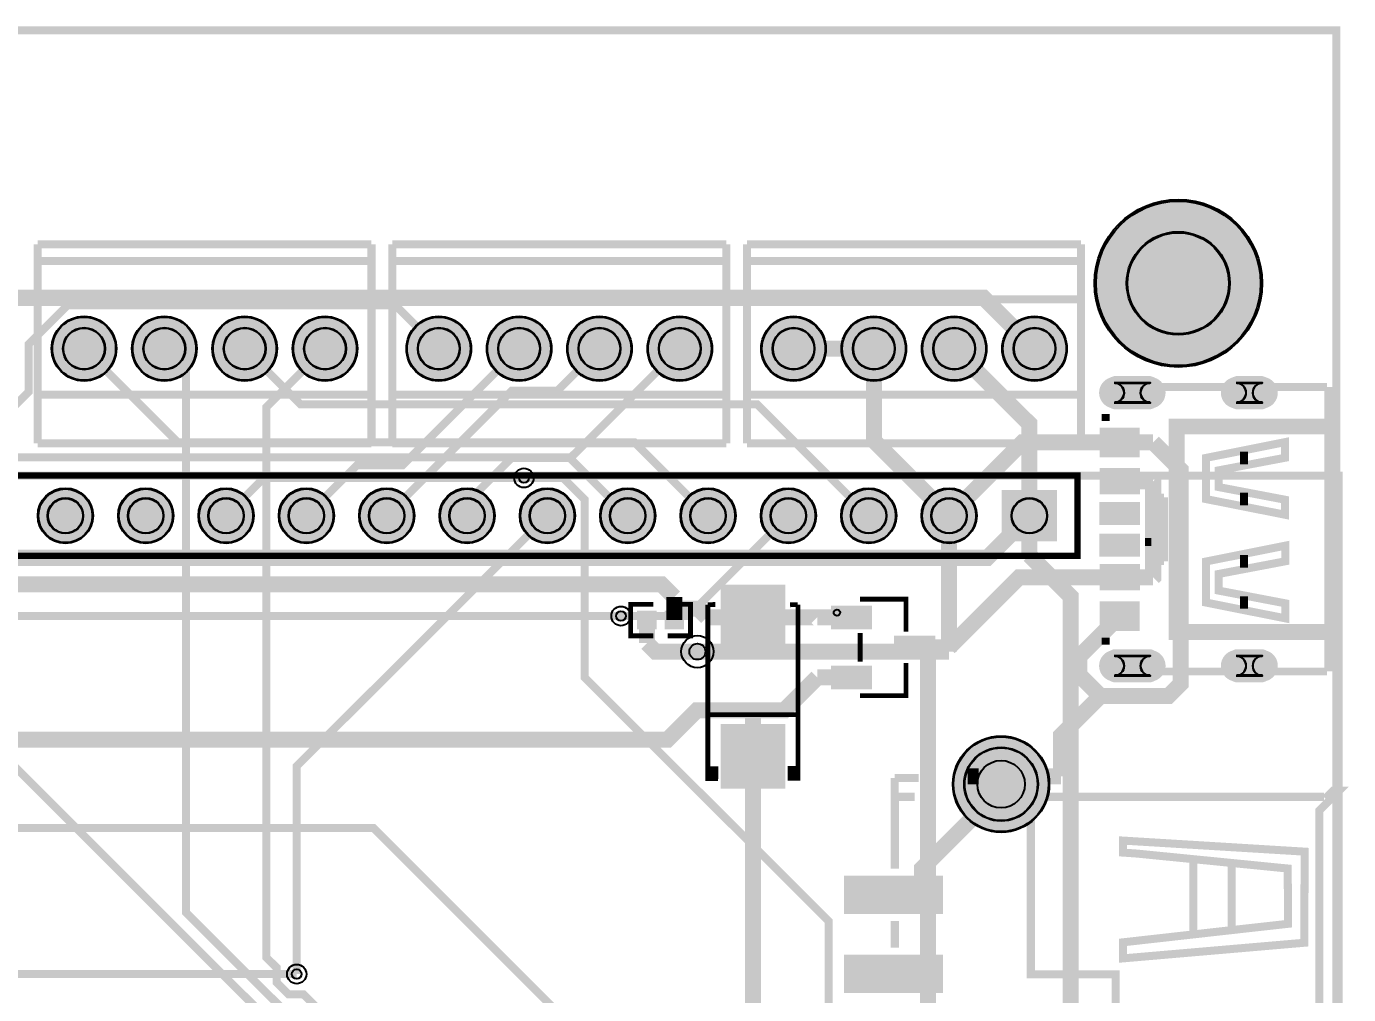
# Model space of a CAD drawing. Header units: millimetres. Extents: x -2.5 to 65.8, y -44.1 to 12.2.
# Drawn here: x 24.04 to 65.85, y -18.48 to 12.16 of the extents above; entities that cross this region are included whole.
import ezdxf

# ---------------------------------------------------------------- set-up
doc = ezdxf.new("R2010")
doc.units = ezdxf.units.MM
for name, color, linetype, true_color in [('BoardOutLine', 7, 'Continuous', 0xff00ff), ('BottomLayer', 7, 'Continuous', 0x0000ff), ('BottomSolderMaskLayer', 7, 'Continuous', 0xaa00ff), ('Document', 7, 'Continuous', 0xffffff), ('Hole', 7, 'Continuous', 0x222222), ('Multi-Layer', 7, 'Continuous', 0xc0c0c0), ('TopLayer', 7, 'Continuous', 0xff0000), ('TopPasteMaskLayer', 7, 'Continuous', 0x808080), ('TopSilkLayer', 7, 'Continuous', 0xffcc00), ('TopSolderMaskLayer', 7, 'Continuous', 0x800080)]:
    doc.layers.add(name, color=color, linetype=linetype, true_color=true_color)

msp = doc.modelspace()

# ---------------------------------------------------------------- hatches: boundary and pattern name
at = {"layer": 'BottomSolderMaskLayer'}
for points in [[(57.813, 4.029, 1), (63.114, 4.029, 1)], [(24.838, 1.96, 1), (26.889, 1.96, 1)], [(27.378, 1.96, 1), (29.429, 1.96, 1)], [(29.918, 1.96, 1), (31.969, 1.96, 1)], [(32.458, 1.96, 1), (34.509, 1.96, 1)], [(36.057, 1.96, 1), (38.108, 1.96, 1)], [(38.597, 1.96, 1), (40.648, 1.96, 1)], [(41.137, 1.96, 1), (43.188, 1.96, 1)], [(43.677, 1.96, 1), (45.728, 1.96, 1)], [(47.275, 1.96, 1), (49.326, 1.96, 1)], [(49.815, 1.96, 1), (51.866, 1.96, 1)], [(52.355, 1.96, 1), (54.406, 1.96, 1)], [(54.895, 1.96, 1), (56.946, 1.96, 1)], [(58.434, 0.04, -0.785398), (58.434, 1.091), (59.59, 1.091, -0.785398), (59.59, 0.04)], [(62.292, 0.04, -0.785398), (62.292, 1.091), (63.132, 1.091, -0.785398), (63.132, 0.04)], [(24.4, -3.327, 1), (26.151, -3.327, 1)], [(26.94, -3.327, 1), (28.691, -3.327, 1)], [(29.48, -3.327, 1), (31.231, -3.327, 1)], [(32.02, -3.327, 1), (33.771, -3.327, 1)], [(34.56, -3.327, 1), (36.311, -3.327, 1)], [(37.1, -3.327, 1), (38.851, -3.327, 1)], [(39.64, -3.327, 1), (41.391, -3.327, 1)], [(42.18, -3.327, 1), (43.931, -3.327, 1)], [(44.72, -3.327, 1), (46.471, -3.327, 1)], [(47.26, -3.327, 1), (49.011, -3.327, 1)], [(49.8, -3.327, 1), (51.551, -3.327, 1)], [(52.34, -3.327, 1), (54.091, -3.327, 1)], [(56.631, -4.139), (54.88, -4.139), (54.88, -2.514), (56.631, -2.514)], [(58.434, -8.6, -0.785398), (58.434, -7.549), (59.59, -7.549, -0.785398), (59.59, -8.6)], [(62.292, -8.6, -0.785398), (62.292, -7.549), (63.132, -7.549, -0.785398), (63.132, -8.6)], [(53.337, -11.821, 1), (56.388, -11.821, 1)]]:
    msp.add_hatch(color=256, dxfattribs=at).paths.add_polyline_path(points)
at = {"layer": 'Document'}
for points in [[(65.162, -7.255), (60.162, -7.255), (60.162, -0.255), (65.162, -0.255), (65.162, -0.755), (60.662, -0.755), (60.662, -6.755), (65.162, -6.755)], [(47.105, -6.448), (46.903, -6.448), (46.903, -7.258), (47.105, -7.258)], [(47.691, -6.724), (46.34, -6.724), (46.34, -6.926), (47.691, -6.926)], [(47.117, -11.055), (46.914, -11.055), (46.914, -10.245), (47.117, -10.245)]]:
    msp.add_hatch(color=256, dxfattribs=at).paths.add_polyline_path(points)
at = {"layer": 'Multi-Layer'}
for points in [[(24.864, 1.96, 1), (26.864, 1.96, 1)], [(27.404, 1.96, 1), (29.404, 1.96, 1)], [(29.944, 1.96, 1), (31.944, 1.96, 1)], [(32.484, 1.96, 1), (34.484, 1.96, 1)], [(36.082, 1.96, 1), (38.082, 1.96, 1)], [(38.622, 1.96, 1), (40.622, 1.96, 1)], [(41.162, 1.96, 1), (43.162, 1.96, 1)], [(43.702, 1.96, 1), (45.702, 1.96, 1)], [(47.3, 1.96, 1), (49.3, 1.96, 1)], [(49.84, 1.96, 1), (51.84, 1.96, 1)], [(52.38, 1.96, 1), (54.38, 1.96, 1)], [(54.92, 1.96, 1), (56.92, 1.96, 1)], [(58.462, 0.065, -0.785398), (58.462, 1.065), (59.562, 1.065, -0.785398), (59.562, 0.065)], [(62.312, 0.065, -0.785398), (62.312, 1.065), (63.112, 1.065, -0.785398), (63.112, 0.065)], [(24.426, -3.327, 1), (26.126, -3.327, 1)], [(26.966, -3.327, 1), (28.666, -3.327, 1)], [(29.506, -3.327, 1), (31.206, -3.327, 1)], [(32.046, -3.327, 1), (33.746, -3.327, 1)], [(34.586, -3.327, 1), (36.286, -3.327, 1)], [(37.126, -3.327, 1), (38.826, -3.327, 1)], [(39.666, -3.327, 1), (41.366, -3.327, 1)], [(42.206, -3.327, 1), (43.906, -3.327, 1)], [(44.746, -3.327, 1), (46.446, -3.327, 1)], [(47.286, -3.327, 1), (48.986, -3.327, 1)], [(49.826, -3.327, 1), (51.526, -3.327, 1)], [(52.366, -3.327, 1), (54.066, -3.327, 1)], [(56.606, -4.114), (54.906, -4.114), (54.906, -2.539), (56.606, -2.539)], [(58.462, -8.575, -0.785398), (58.462, -7.575), (59.562, -7.575, -0.785398), (59.562, -8.575)], [(62.312, -8.575, -0.785398), (62.312, -7.575), (63.112, -7.575, -0.785398), (63.112, -8.575)], [(53.362, -11.821, 1), (56.362, -11.821, 1)]]:
    msp.add_hatch(color=256, dxfattribs=at).paths.add_polyline_path(points)
at = {"layer": 'TopLayer'}
for points in [[(58.012, -1.455), (58.012, -0.555), (59.212, -0.555), (59.212, -1.455)], [(58.012, -2.635), (58.012, -1.835), (59.212, -1.835), (59.212, -2.635)], [(58.012, -3.605), (58.012, -2.905), (59.212, -2.905), (59.212, -3.605)], [(58.012, -4.605), (58.012, -3.905), (59.212, -3.905), (59.212, -4.605)], [(58.012, -5.675), (58.012, -4.875), (59.212, -4.875), (59.212, -5.675)], [(48.015, -5.538), (48.015, -7.538), (46.015, -7.538), (46.015, -5.538)], [(50.755, -6.893), (49.505, -6.893), (49.505, -6.193), (50.755, -6.193)], [(58.012, -6.955), (58.012, -6.055), (59.212, -6.055), (59.212, -6.955)], [(43.944, -6.359), (43.944, -6.899), (43.379, -6.899), (43.379, -6.359)], [(44.245, -6.359), (44.245, -6.899), (44.81, -6.899), (44.81, -6.359)], [(52.755, -7.843), (51.505, -7.843), (51.505, -7.143), (52.755, -7.143)], [(50.755, -8.793), (49.505, -8.793), (49.505, -8.093), (50.755, -8.093)], [(48.015, -9.938), (48.015, -11.938), (46.015, -11.938), (46.015, -9.938)], [(52.962, -15.921), (52.962, -14.721), (49.962, -14.721), (49.962, -15.921)], [(52.962, -18.421), (52.962, -17.221), (49.962, -17.221), (49.962, -18.421)]]:
    msp.add_hatch(color=256, dxfattribs=at).paths.add_polyline_path(points)
at = {"layer": 'TopPasteMaskLayer'}
for points in [[(60.062, 0.553), (60.06, 0.528), (60.058, 0.503), (60.054, 0.479), (60.049, 0.454), (60.043, 0.43), (60.036, 0.406), (60.027, 0.383), (60.018, 0.36), (60.007, 0.337), (59.995, 0.315), (59.982, 0.294), (59.968, 0.274), (59.953, 0.254), (59.937, 0.235), (59.92, 0.216), (59.902, 0.199), (59.883, 0.182), (59.864, 0.167), (59.843, 0.152), (59.823, 0.139), (59.801, 0.126), (59.779, 0.115), (59.756, 0.105), (59.733, 0.096), (59.709, 0.088), (59.685, 0.081), (59.661, 0.075), (59.636, 0.071), (59.612, 0.068), (59.587, 0.066), (59.562, 0.065), (58.462, 0.065), (58.437, 0.066), (58.412, 0.068), (58.387, 0.071), (58.363, 0.075), (58.338, 0.081), (58.314, 0.088), (58.291, 0.096), (58.268, 0.105), (58.245, 0.115), (58.223, 0.126), (58.201, 0.139), (58.18, 0.152), (58.16, 0.167), (58.14, 0.182), (58.122, 0.199), (58.104, 0.216), (58.087, 0.235), (58.071, 0.254), (58.056, 0.274), (58.042, 0.294), (58.029, 0.315), (58.017, 0.337), (58.006, 0.36), (57.996, 0.383), (57.988, 0.406), (57.98, 0.43), (57.974, 0.454), (57.969, 0.479), (57.966, 0.503), (57.963, 0.528), (57.962, 0.553), (57.962, 0.578), (57.963, 0.603), (57.966, 0.628), (57.969, 0.652), (57.974, 0.677), (57.98, 0.701), (57.988, 0.725), (57.996, 0.748), (58.006, 0.771), (58.017, 0.793), (58.029, 0.815), (58.042, 0.837), (58.056, 0.857), (58.071, 0.877), (58.087, 0.896), (58.104, 0.915), (58.122, 0.932), (58.14, 0.948), (58.16, 0.964), (58.18, 0.979), (58.201, 0.992), (58.223, 1.004), (58.245, 1.016), (58.268, 1.026), (58.291, 1.035), (58.314, 1.043), (58.338, 1.05), (58.363, 1.055), (58.387, 1.06), (58.412, 1.063), (58.437, 1.065), (58.462, 1.065), (59.562, 1.065), (59.587, 1.065), (59.612, 1.063), (59.636, 1.06), (59.661, 1.055), (59.685, 1.05), (59.709, 1.043), (59.733, 1.035), (59.756, 1.026), (59.779, 1.016), (59.801, 1.004), (59.823, 0.992), (59.843, 0.979), (59.864, 0.964), (59.883, 0.948), (59.902, 0.932), (59.92, 0.915), (59.937, 0.896), (59.953, 0.877), (59.968, 0.857), (59.982, 0.837), (59.995, 0.815), (60.007, 0.793), (60.018, 0.771), (60.027, 0.748), (60.036, 0.725), (60.043, 0.701), (60.049, 0.677), (60.054, 0.652), (60.058, 0.628), (60.06, 0.603), (60.062, 0.578)], [(63.612, 0.553), (63.61, 0.528), (63.608, 0.503), (63.604, 0.479), (63.599, 0.454), (63.593, 0.43), (63.586, 0.406), (63.577, 0.383), (63.568, 0.36), (63.557, 0.337), (63.545, 0.315), (63.532, 0.294), (63.518, 0.274), (63.503, 0.254), (63.487, 0.235), (63.47, 0.216), (63.452, 0.199), (63.433, 0.182), (63.414, 0.167), (63.393, 0.152), (63.373, 0.139), (63.351, 0.126), (63.329, 0.115), (63.306, 0.105), (63.283, 0.096), (63.259, 0.088), (63.235, 0.081), (63.211, 0.075), (63.186, 0.071), (63.162, 0.068), (63.137, 0.066), (63.112, 0.065), (62.312, 0.065), (62.287, 0.066), (62.262, 0.068), (62.237, 0.071), (62.213, 0.075), (62.188, 0.081), (62.164, 0.088), (62.141, 0.096), (62.118, 0.105), (62.095, 0.115), (62.073, 0.126), (62.051, 0.139), (62.03, 0.152), (62.01, 0.167), (61.99, 0.182), (61.972, 0.199), (61.954, 0.216), (61.937, 0.235), (61.921, 0.254), (61.906, 0.274), (61.892, 0.294), (61.879, 0.315), (61.867, 0.337), (61.856, 0.36), (61.846, 0.383), (61.838, 0.406), (61.831, 0.43), (61.824, 0.454), (61.819, 0.479), (61.816, 0.503), (61.813, 0.528), (61.812, 0.553), (61.812, 0.578), (61.813, 0.603), (61.816, 0.628), (61.819, 0.652), (61.824, 0.677), (61.831, 0.701), (61.838, 0.725), (61.846, 0.748), (61.856, 0.771), (61.867, 0.794), (61.879, 0.815), (61.892, 0.837), (61.906, 0.857), (61.921, 0.877), (61.937, 0.896), (61.954, 0.915), (61.972, 0.932), (61.99, 0.948), (62.01, 0.964), (62.03, 0.979), (62.051, 0.992), (62.073, 1.005), (62.095, 1.016), (62.118, 1.026), (62.141, 1.035), (62.164, 1.043), (62.188, 1.05), (62.213, 1.055), (62.237, 1.06), (62.262, 1.063), (62.287, 1.065), (62.312, 1.065), (63.112, 1.065), (63.137, 1.065), (63.162, 1.063), (63.186, 1.06), (63.211, 1.055), (63.235, 1.05), (63.259, 1.043), (63.283, 1.035), (63.306, 1.026), (63.329, 1.016), (63.351, 1.005), (63.373, 0.992), (63.393, 0.979), (63.414, 0.964), (63.433, 0.948), (63.452, 0.932), (63.47, 0.915), (63.487, 0.896), (63.503, 0.877), (63.518, 0.857), (63.532, 0.837), (63.545, 0.815), (63.557, 0.794), (63.568, 0.771), (63.577, 0.748), (63.586, 0.725), (63.593, 0.701), (63.599, 0.677), (63.604, 0.652), (63.608, 0.628), (63.61, 0.603), (63.612, 0.578)], [(58.012, -1.455), (58.012, -0.554), (59.212, -0.554), (59.212, -1.455)], [(58.012, -2.635), (58.012, -1.835), (59.212, -1.835), (59.212, -2.635)], [(58.012, -3.605), (58.012, -2.904), (59.212, -2.904), (59.212, -3.605)], [(58.012, -4.604), (58.012, -3.905), (59.212, -3.905), (59.212, -4.604)], [(58.012, -5.675), (58.012, -4.875), (59.212, -4.875), (59.212, -5.675)], [(48.015, -5.538), (48.015, -7.538), (46.015, -7.538), (46.015, -5.538)], [(50.755, -6.893), (49.505, -6.893), (49.505, -6.193), (50.755, -6.193)], [(58.012, -6.955), (58.012, -6.055), (59.212, -6.055), (59.212, -6.955)], [(43.959, -6.399), (43.959, -6.859), (43.919, -6.899), (43.419, -6.899), (43.379, -6.859), (43.379, -6.399), (43.419, -6.359), (43.919, -6.359)], [(44.229, -6.399), (44.229, -6.859), (44.269, -6.899), (44.77, -6.899), (44.81, -6.859), (44.81, -6.399), (44.77, -6.359), (44.269, -6.359)], [(52.755, -7.843), (51.505, -7.843), (51.505, -7.143), (52.755, -7.143)], [(60.062, -8.087), (60.06, -8.112), (60.058, -8.137), (60.054, -8.161), (60.049, -8.186), (60.043, -8.21), (60.036, -8.234), (60.027, -8.257), (60.018, -8.28), (60.007, -8.303), (59.995, -8.324), (59.982, -8.346), (59.968, -8.366), (59.953, -8.386), (59.937, -8.405), (59.92, -8.424), (59.902, -8.441), (59.883, -8.457), (59.864, -8.473), (59.843, -8.488), (59.823, -8.501), (59.801, -8.514), (59.779, -8.525), (59.756, -8.535), (59.733, -8.544), (59.709, -8.552), (59.685, -8.559), (59.661, -8.565), (59.636, -8.569), (59.612, -8.572), (59.587, -8.574), (59.562, -8.574), (58.462, -8.574), (58.437, -8.574), (58.412, -8.572), (58.387, -8.569), (58.363, -8.565), (58.338, -8.559), (58.314, -8.552), (58.291, -8.544), (58.268, -8.535), (58.245, -8.525), (58.223, -8.514), (58.201, -8.501), (58.18, -8.488), (58.16, -8.473), (58.14, -8.457), (58.122, -8.441), (58.104, -8.424), (58.087, -8.405), (58.071, -8.386), (58.056, -8.366), (58.042, -8.346), (58.029, -8.324), (58.017, -8.303), (58.006, -8.28), (57.996, -8.257), (57.988, -8.234), (57.98, -8.21), (57.974, -8.186), (57.969, -8.161), (57.966, -8.137), (57.963, -8.112), (57.962, -8.087), (57.962, -8.062), (57.963, -8.037), (57.966, -8.012), (57.969, -7.988), (57.974, -7.963), (57.98, -7.939), (57.988, -7.915), (57.996, -7.892), (58.006, -7.869), (58.017, -7.846), (58.029, -7.824), (58.042, -7.803), (58.056, -7.783), (58.071, -7.763), (58.087, -7.744), (58.104, -7.725), (58.122, -7.708), (58.14, -7.691), (58.16, -7.676), (58.18, -7.661), (58.201, -7.648), (58.223, -7.635), (58.245, -7.624), (58.268, -7.614), (58.291, -7.605), (58.314, -7.597), (58.338, -7.59), (58.363, -7.584), (58.387, -7.58), (58.412, -7.577), (58.437, -7.575), (58.462, -7.574), (59.562, -7.574), (59.587, -7.575), (59.612, -7.577), (59.636, -7.58), (59.661, -7.584), (59.685, -7.59), (59.709, -7.597), (59.733, -7.605), (59.756, -7.614), (59.779, -7.624), (59.801, -7.635), (59.823, -7.648), (59.843, -7.661), (59.864, -7.676), (59.883, -7.691), (59.902, -7.708), (59.92, -7.725), (59.937, -7.744), (59.953, -7.763), (59.968, -7.783), (59.982, -7.803), (59.995, -7.824), (60.007, -7.846), (60.018, -7.869), (60.027, -7.892), (60.036, -7.915), (60.043, -7.939), (60.049, -7.963), (60.054, -7.988), (60.058, -8.012), (60.06, -8.037), (60.062, -8.062)], [(63.612, -8.087), (63.61, -8.112), (63.608, -8.137), (63.604, -8.161), (63.599, -8.186), (63.593, -8.21), (63.586, -8.234), (63.577, -8.257), (63.568, -8.28), (63.557, -8.303), (63.545, -8.324), (63.532, -8.346), (63.518, -8.366), (63.503, -8.386), (63.487, -8.405), (63.47, -8.424), (63.452, -8.441), (63.433, -8.457), (63.414, -8.473), (63.393, -8.488), (63.373, -8.501), (63.351, -8.514), (63.329, -8.525), (63.306, -8.535), (63.283, -8.544), (63.259, -8.552), (63.235, -8.559), (63.211, -8.565), (63.186, -8.569), (63.162, -8.572), (63.137, -8.574), (63.112, -8.574), (62.312, -8.574), (62.287, -8.574), (62.262, -8.572), (62.237, -8.569), (62.213, -8.565), (62.188, -8.559), (62.164, -8.552), (62.141, -8.544), (62.118, -8.535), (62.095, -8.525), (62.073, -8.514), (62.051, -8.501), (62.03, -8.488), (62.01, -8.473), (61.99, -8.457), (61.972, -8.441), (61.954, -8.424), (61.937, -8.405), (61.921, -8.386), (61.906, -8.366), (61.892, -8.346), (61.879, -8.324), (61.867, -8.303), (61.856, -8.28), (61.846, -8.257), (61.838, -8.234), (61.831, -8.21), (61.824, -8.186), (61.819, -8.161), (61.816, -8.137), (61.813, -8.112), (61.812, -8.087), (61.812, -8.062), (61.813, -8.037), (61.816, -8.012), (61.819, -7.988), (61.824, -7.963), (61.831, -7.939), (61.838, -7.915), (61.846, -7.892), (61.856, -7.869), (61.867, -7.846), (61.879, -7.824), (61.892, -7.803), (61.906, -7.783), (61.921, -7.763), (61.937, -7.744), (61.954, -7.725), (61.972, -7.708), (61.99, -7.691), (62.01, -7.676), (62.03, -7.661), (62.051, -7.648), (62.073, -7.635), (62.095, -7.624), (62.118, -7.614), (62.141, -7.605), (62.164, -7.597), (62.188, -7.59), (62.213, -7.584), (62.237, -7.58), (62.262, -7.577), (62.287, -7.575), (62.312, -7.574), (63.112, -7.574), (63.137, -7.575), (63.162, -7.577), (63.186, -7.58), (63.211, -7.584), (63.235, -7.59), (63.259, -7.597), (63.283, -7.605), (63.306, -7.614), (63.329, -7.624), (63.351, -7.635), (63.373, -7.648), (63.393, -7.661), (63.414, -7.676), (63.433, -7.691), (63.452, -7.708), (63.47, -7.725), (63.487, -7.744), (63.503, -7.763), (63.518, -7.783), (63.532, -7.803), (63.545, -7.824), (63.557, -7.846), (63.568, -7.869), (63.577, -7.892), (63.586, -7.915), (63.593, -7.939), (63.599, -7.963), (63.604, -7.988), (63.608, -8.012), (63.61, -8.037), (63.612, -8.062)], [(50.755, -8.793), (49.505, -8.793), (49.505, -8.093), (50.755, -8.093)], [(48.015, -9.938), (48.015, -11.938), (46.015, -11.938), (46.015, -9.938)], [(52.962, -15.921), (52.962, -14.721), (49.962, -14.721), (49.962, -15.921)], [(52.962, -18.421), (52.962, -17.221), (49.962, -17.221), (49.962, -18.421)]]:
    msp.add_hatch(color=256, dxfattribs=at).paths.add_polyline_path(points)
at = {"layer": 'TopSilkLayer'}
for points in [[(45.513, -11.258), (45.92, -11.259), (45.915, -11.718), (45.513, -11.715)], [(48.111, -11.249), (48.518, -11.251), (48.514, -11.71), (48.111, -11.707)]]:
    msp.add_hatch(color=256, dxfattribs=at).paths.add_polyline_path(points)
at = {"layer": 'TopSolderMaskLayer'}
for points in [[(57.813, 4.029, 1), (63.114, 4.029, 1)], [(24.838, 1.96, 1), (26.889, 1.96, 1)], [(27.378, 1.96, 1), (29.429, 1.96, 1)], [(29.918, 1.96, 1), (31.969, 1.96, 1)], [(32.458, 1.96, 1), (34.509, 1.96, 1)], [(36.057, 1.96, 1), (38.108, 1.96, 1)], [(38.597, 1.96, 1), (40.648, 1.96, 1)], [(41.137, 1.96, 1), (43.188, 1.96, 1)], [(43.677, 1.96, 1), (45.728, 1.96, 1)], [(47.275, 1.96, 1), (49.326, 1.96, 1)], [(49.815, 1.96, 1), (51.866, 1.96, 1)], [(52.355, 1.96, 1), (54.406, 1.96, 1)], [(54.895, 1.96, 1), (56.946, 1.96, 1)], [(58.434, 0.04, -0.785398), (58.434, 1.091), (59.59, 1.091, -0.785398), (59.59, 0.04)], [(62.292, 0.04, -0.785398), (62.292, 1.091), (63.132, 1.091, -0.785398), (63.132, 0.04)], [(57.978, -1.474), (57.978, -0.535), (59.246, -0.535), (59.246, -1.474)], [(57.974, -2.652), (57.974, -1.818), (59.25, -1.818), (59.25, -2.652)], [(24.4, -3.327, 1), (26.151, -3.327, 1)], [(26.94, -3.327, 1), (28.691, -3.327, 1)], [(29.48, -3.327, 1), (31.231, -3.327, 1)], [(32.02, -3.327, 1), (33.771, -3.327, 1)], [(34.56, -3.327, 1), (36.311, -3.327, 1)], [(37.1, -3.327, 1), (38.851, -3.327, 1)], [(39.64, -3.327, 1), (41.391, -3.327, 1)], [(42.18, -3.327, 1), (43.931, -3.327, 1)], [(44.72, -3.327, 1), (46.471, -3.327, 1)], [(47.26, -3.327, 1), (49.011, -3.327, 1)], [(49.8, -3.327, 1), (51.551, -3.327, 1)], [(52.34, -3.327, 1), (54.091, -3.327, 1)], [(56.631, -4.139), (54.88, -4.139), (54.88, -2.514), (56.631, -2.514)], [(57.968, -3.619), (57.968, -2.89), (59.255, -2.89), (59.255, -3.619)], [(57.968, -4.619), (57.968, -3.89), (59.255, -3.89), (59.255, -4.619)], [(57.974, -5.691), (57.974, -4.858), (59.25, -4.858), (59.25, -5.691)], [(48.041, -5.512), (48.041, -7.563), (45.99, -7.563), (45.99, -5.512)], [(50.781, -6.918), (49.48, -6.918), (49.48, -6.168), (50.781, -6.168)], [(57.978, -6.974), (57.978, -6.036), (59.246, -6.036), (59.246, -6.974)], [(43.97, -6.334), (43.97, -6.925), (43.353, -6.925), (43.353, -6.334)], [(44.219, -6.334), (44.219, -6.925), (44.836, -6.925), (44.836, -6.334)], [(52.781, -7.868), (51.48, -7.868), (51.48, -7.118), (52.781, -7.118)], [(58.434, -8.6, -0.785398), (58.434, -7.549), (59.59, -7.549, -0.785398), (59.59, -8.6)], [(62.292, -8.6, -0.785398), (62.292, -7.549), (63.132, -7.549, -0.785398), (63.132, -8.6)], [(50.781, -8.818), (49.48, -8.818), (49.48, -8.068), (50.781, -8.068)], [(48.041, -9.912), (48.041, -11.963), (45.99, -11.963), (45.99, -9.912)], [(53.337, -11.821, 1), (56.388, -11.821, 1)], [(53.026, -15.931), (53.026, -14.711), (49.899, -14.711), (49.899, -15.931)], [(53.026, -18.431), (53.026, -17.21), (49.899, -17.21), (49.899, -18.431)]]:
    msp.add_hatch(color=256, dxfattribs=at).paths.add_polyline_path(points)

# ---------------------------------------------------------------- linework, layer by layer
at = {"layer": 'BoardOutLine', "const_width": 0.254}
msp.add_lwpolyline([(0.464, 12.029), (0.464, -43.971), (65.464, -43.971), (65.464, 12.029), (0.464, 12.029)], close=True, dxfattribs=at)
at = {"layer": 'BottomLayer'}
for points, const_width in [([(37.082, 1.961), (35.707, 3.335), (25.342, 3.335), (24.109, 2.102), (24.109, 0.587), (20.196, -3.327)], 0.254), ([(50.84, 1.961), (50.84, -0.951), (53.216, -3.327)], 0.508), ([(53.38, 1.961), (55.756, -0.415), (55.756, -3.327)], 0.508), ([(28.404, 1.961), (29.086, 1.279), (29.086, -15.875), (32.136, -18.925), (32.389, -18.925), (41.786, -28.322), (41.786, -29.17), (42.543, -29.927), (44.395, -29.927), (45.596, -28.727)], 0.254), ([(33.484, 1.961), (31.626, 0.102), (31.626, -17.297), (31.952, -17.623), (31.952, -18.094), (32.325, -18.467), (32.796, -18.467), (43.056, -28.727)], 0.254), ([(39.622, 1.961), (35.927, -1.734), (34.488, -1.734), (32.896, -3.327)], 0.254), ([(42.162, 1.961), (40.83, 0.629), (39.391, 0.629), (35.436, -3.327)], 0.254), ([(44.702, 1.961), (41.247, -1.494), (39.382, -1.494), (37.976, -2.901), (37.976, -3.327)], 0.254), ([(39.774, -2.131), (41.017, -2.131), (41.697, -2.811), (41.697, -8.445), (49.406, -16.154), (49.406, -29.967), (48.756, -30.617)], 0.254), ([(53.292, -37.012), (51.853, -38.451), (47.581, -38.451), (46.865, -37.735), (46.865, -34.262), (42.989, -30.386), (40.425, -30.386), (39.246, -29.206), (39.246, -26.836), (22.736, -10.326), (22.736, -3.327)], 0.254), ([(32.589, -17.83), (32.589, -11.253), (40.516, -3.327)], 0.254), ([(48.136, -3.327), (44.962, -6.5), (42.843, -6.5)], 0.254), ([(53.216, -3.327), (53.216, -7.626)], 0.508), ([(55.756, -3.327), (55.756, -4.571)], 0.508), ([(55.756, -4.571), (57.064, -5.88), (57.064, -29.42), (55.99, -30.494), (52.53, -30.494), (50.762, -32.262)], 0.508), ([(53.216, -7.626), (45.258, -7.626)], 0.508), ([(52.553, -7.747), (52.553, -28.848)], 0.508)]:
    msp.add_lwpolyline(points, dxfattribs=dict(at, const_width=const_width))
at = {"layer": 'BottomSolderMaskLayer'}
for points in [[(58.434, 0.881), (59.59, 0.881)], [(62.291, 0.881), (63.132, 0.881)], [(58.434, 0.25), (59.59, 0.25)], [(62.291, 0.25), (63.132, 0.25)], [(58.434, -7.759), (59.59, -7.759)], [(62.291, -7.759), (63.132, -7.759)], [(58.434, -8.39), (59.59, -8.39)], [(62.291, -8.39), (63.132, -8.39)]]:
    msp.add_lwpolyline(points, close=True, dxfattribs=at)
for centre, radius in [((60.464, 4.029), 2.651), ((60.463, 4.029), 1.631), ((25.864, 1.96), 1.025), ((28.404, 1.96), 1.025), ((30.944, 1.96), 1.025), ((33.484, 1.96), 1.025), ((37.082, 1.96), 1.025), ((39.622, 1.96), 1.025), ((42.162, 1.96), 1.025), ((44.702, 1.96), 1.025), ((48.3, 1.96), 1.025), ((50.84, 1.96), 1.025), ((53.38, 1.96), 1.025), ((55.92, 1.96), 1.025), ((25.864, 1.96), 0.667), ((28.404, 1.96), 0.667), ((30.944, 1.96), 0.667), ((33.484, 1.96), 0.667), ((37.082, 1.96), 0.667), ((39.622, 1.96), 0.667), ((42.162, 1.96), 0.667), ((44.702, 1.96), 0.667), ((48.3, 1.96), 0.667), ((50.84, 1.96), 0.667), ((53.38, 1.96), 0.667), ((55.92, 1.96), 0.667), ((25.276, -3.327), 0.875), ((27.816, -3.327), 0.875), ((30.356, -3.327), 0.875), ((32.896, -3.327), 0.875), ((35.436, -3.327), 0.875), ((37.976, -3.327), 0.875), ((40.516, -3.327), 0.875), ((43.056, -3.327), 0.875), ((45.596, -3.327), 0.875), ((48.136, -3.327), 0.875), ((50.676, -3.327), 0.875), ((53.216, -3.327), 0.875), ((25.276, -3.327), 0.566), ((27.816, -3.327), 0.566), ((30.356, -3.327), 0.566), ((32.896, -3.327), 0.566), ((35.436, -3.327), 0.566), ((37.976, -3.327), 0.566), ((40.516, -3.327), 0.566), ((43.056, -3.327), 0.566), ((45.596, -3.327), 0.566), ((48.136, -3.327), 0.566), ((50.676, -3.327), 0.566), ((53.216, -3.327), 0.566), ((55.756, -3.327), 0.566), ((54.862, -11.821), 1.525), ((54.862, -11.821), 1.169)]:
    msp.add_circle(centre, radius, dxfattribs=at)
for centre, start, end in [((58.434, 0.565), 270, 90), ((59.59, 0.565), 90, 270), ((62.291, 0.565), 270, 90), ((63.132, 0.565), 90, 270), ((58.434, -8.075), 270, 90), ((59.59, -8.075), 90, 270), ((62.291, -8.075), 270, 90), ((63.132, -8.075), 90, 270)]:
    msp.add_arc(centre, 0.315, start, end, dxfattribs=at)
at = {"layer": 'Document'}
msp.add_circle((49.67, -6.393), 0.1, dxfattribs=at)
at = {"layer": 'Hole'}
for centre, radius in [((39.774, -2.131), 0.153), ((42.843, -6.5), 0.153), ((45.258, -7.626), 0.254), ((32.589, -17.83), 0.153)]:
    msp.add_circle(centre, radius, dxfattribs=at)
at = {"layer": 'Multi-Layer'}
for points in [[(58.462, 0.865), (59.562, 0.865)], [(62.312, 0.865), (63.112, 0.865)], [(58.462, 0.265), (59.562, 0.265)], [(62.312, 0.265), (63.112, 0.265)], [(58.462, -7.775), (59.562, -7.775)], [(62.312, -7.775), (63.112, -7.775)], [(58.462, -8.375), (59.562, -8.375)], [(62.312, -8.375), (63.112, -8.375)]]:
    msp.add_lwpolyline(points, close=True, dxfattribs=at)
for centre, radius in [((60.464, 4.029), 2.6), ((60.463, 4.029), 1.6), ((25.864, 1.96), 1), ((28.404, 1.96), 1), ((30.944, 1.96), 1), ((33.484, 1.96), 1), ((37.082, 1.96), 1), ((39.622, 1.96), 1), ((42.162, 1.96), 1), ((44.702, 1.96), 1), ((48.3, 1.96), 1), ((50.84, 1.96), 1), ((53.38, 1.96), 1), ((55.92, 1.96), 1), ((25.864, 1.96), 0.65), ((28.404, 1.96), 0.65), ((30.944, 1.96), 0.65), ((33.484, 1.96), 0.65), ((37.082, 1.96), 0.65), ((39.622, 1.96), 0.65), ((42.162, 1.96), 0.65), ((44.702, 1.96), 0.65), ((48.3, 1.96), 0.65), ((50.84, 1.96), 0.65), ((53.38, 1.96), 0.65), ((55.92, 1.96), 0.65), ((39.774, -2.131), 0.305), ((25.276, -3.327), 0.85), ((27.816, -3.327), 0.85), ((30.356, -3.327), 0.85), ((32.896, -3.327), 0.85), ((35.436, -3.327), 0.85), ((37.976, -3.327), 0.85), ((40.516, -3.327), 0.85), ((43.056, -3.327), 0.85), ((45.596, -3.327), 0.85), ((48.136, -3.327), 0.85), ((50.676, -3.327), 0.85), ((53.216, -3.327), 0.85), ((25.276, -3.327), 0.55), ((27.816, -3.327), 0.55), ((30.356, -3.327), 0.55), ((32.896, -3.327), 0.55), ((35.436, -3.327), 0.55), ((37.976, -3.327), 0.55), ((40.516, -3.327), 0.55), ((43.056, -3.327), 0.55), ((45.596, -3.327), 0.55), ((48.136, -3.327), 0.55), ((50.676, -3.327), 0.55), ((53.216, -3.327), 0.55), ((55.756, -3.327), 0.55), ((42.843, -6.5), 0.305), ((45.258, -7.626), 0.508), ((54.862, -11.821), 1.5), ((54.862, -11.821), 1.15), ((32.589, -17.83), 0.305)]:
    msp.add_circle(centre, radius, dxfattribs=at)
for centre, start, end in [((58.462, 0.565), 270, 90), ((59.562, 0.565), 90, 270), ((62.312, 0.565), 270, 90), ((63.112, 0.565), 90, 270), ((58.462, -8.075), 270, 90), ((59.562, -8.075), 90, 270), ((62.312, -8.075), 270, 90), ((63.112, -8.075), 90, 270)]:
    msp.add_arc(centre, 0.3, start, end, dxfattribs=at)
at = {"layer": 'TopLayer'}
for points, const_width in [([(55.92, 1.961), (54.312, 3.569), (21.423, 3.569), (19.768, 1.914)], 0.508), ([(48.3, 1.961), (50.84, 1.961)], 0.508), ([(25.864, 1.961), (28.831, -1.007), (43.276, -1.007), (45.596, -3.327)], 0.254), ([(30.944, 1.961), (32.702, 0.202), (47.147, 0.202), (50.676, -3.327)], 0.254), ([(53.216, -3.327), (55.538, -1.004), (58.612, -1.004)], 0.508), ([(59.669, -1.004), (60.543, -1.879), (60.543, -8.64), (60.15, -9.033), (58.003, -9.033)], 0.508), ([(58.612, -1.004), (59.669, -1.004)], 0.508), ([(43.056, -3.327), (41.208, -1.479), (16.707, -1.479)], 0.254), ([(10.635, -2.14), (13.989, -5.495), (44.12, -5.495), (44.527, -5.902)], 0.508), ([(30.356, -3.327), (31.551, -2.131), (39.774, -2.131)], 0.254), ([(58.612, -2.235), (59.669, -2.235)], 0.508), ([(59.669, -2.235), (59.67, -2.236), (59.67, -5.273), (59.669, -5.274)], 0.508), ([(12.819, -2.393), (15.084, -4.658), (54.425, -4.658), (55.756, -3.327)], 0.508), ([(58.612, -5.274), (55.431, -5.274), (53.213, -7.493)], 0.508), ([(59.141, -5.274), (58.612, -5.274)], 0.508), ([(59.141, -5.274), (59.669, -5.274)], 0.508), ([(44.527, -6.266), (44.527, -5.902)], 0.508), ([(44.527, -6.266), (45.286, -6.266), (45.558, -6.538)], 0.508), ([(44.527, -6.629), (44.527, -6.266)], 0.508), ([(58.003, -9.033), (57.339, -8.369), (57.339, -7.778), (58.612, -6.505)], 0.508), ([(42.843, -6.5), (9.031, -6.5)], 0.254), ([(43.662, -6.629), (43.662, -7.357)], 0.508), ([(47.016, -6.538), (45.558, -6.538)], 0.508), ([(49.048, -6.543), (49.043, -6.538), (47.016, -6.538)], 0.508), ([(50.13, -6.543), (49.048, -6.543)], 0.508), ([(43.662, -7.357), (43.931, -7.626), (45.258, -7.626)], 0.508), ([(52.13, -7.493), (53.213, -7.493)], 0.508), ([(49.048, -8.443), (48.011, -9.48), (47.016, -9.48)], 0.508), ([(50.13, -8.443), (49.048, -8.443)], 0.508), ([(58.003, -9.033), (56.76, -10.275), (56.76, -11.568)], 0.508), ([(11.033, -10.411), (44.31, -10.411), (45.241, -9.48), (47.016, -9.48)], 0.508), ([(47.016, -10.209), (47.016, -9.48)], 0.508), ([(47.016, -10.209), (47.016, -10.937)], 0.508), ([(47.016, -10.937), (47.016, -19.207), (50.176, -22.367), (50.503, -22.367)], 0.508), ([(55.282, -11.568), (52.36, -14.489), (52.36, -15.358)], 0.508), ([(53.803, -11.568), (54.144, -11.568)], 0.508), ([(54.151, -11.568), (54.144, -11.568)], 0.508), ([(54.151, -11.568), (55.282, -11.568)], 0.508), ([(55.282, -11.568), (56.76, -11.568)], 0.508), ([(15.724, -13.208), (35.017, -13.208), (48.136, -26.327), (48.136, -28.727)], 0.254), ([(50.503, -15.358), (52.36, -15.358)], 0.508), ([(32.589, -17.83), (13.171, -17.83), (9.765, -21.237)], 0.254)]:
    msp.add_lwpolyline(points, dxfattribs=dict(at, const_width=const_width))
at = {"layer": 'TopPasteMaskLayer'}
msp.add_circle((54.862, -11.821), 0.75, dxfattribs=at)
at = {"layer": 'TopSilkLayer'}
for points, const_width in [([(24.394, -1.04), (24.394, 5.261)], 0.254), ([(34.954, 5.261), (24.394, 5.261)], 0.254), ([(34.954, -1.04), (34.954, 5.261)], 0.254), ([(35.612, -1.04), (35.612, 5.26)], 0.254), ([(46.172, 5.26), (35.612, 5.26)], 0.254), ([(46.172, -1.04), (46.172, 5.26)], 0.254), ([(46.83, -1.04), (46.83, 5.26)], 0.254), ([(57.39, 5.26), (46.83, 5.26)], 0.254), ([(57.39, -1.04), (57.39, 5.26)], 0.254), ([(34.954, 4.73), (24.394, 4.73)], 0.254), ([(46.172, 4.73), (35.612, 4.73)], 0.254), ([(57.39, 4.73), (46.83, 4.73)], 0.254), ([(34.954, 3.522), (24.394, 3.522)], 0.254), ([(46.172, 3.522), (35.612, 3.522)], 0.254), ([(57.39, 3.522), (46.83, 3.522)], 0.254), ([(58.172, 0.745), (65.162, 0.745)], 0.25), ([(65.212, -8.255), (65.212, 0.745)], 0.25), ([(34.954, 0.503), (24.394, 0.503)], 0.254), ([(46.172, 0.502), (35.612, 0.502)], 0.254), ([(57.39, 0.502), (46.83, 0.502)], 0.254), ([(58.172, -0.325), (58.172, -0.103)], 0.25), ([(34.954, -1.04), (24.394, -1.04)], 0.254), ([(46.172, -1.04), (35.612, -1.04)], 0.254), ([(57.39, -1.04), (46.83, -1.04)], 0.254), ([(62.539, -1.696), (62.539, -1.296)], 0.254), ([(55.121, -4.597), (57.28, -4.597), (57.28, -2.057), (18.672, -2.057), (18.672, -4.597), (18.926, -4.597)], 0.203), ([(62.539, -2.996), (62.539, -2.597)], 0.254), ([(60.012, -2.755), (59.612, -2.755), (59.612, -3.355), (59.412, -3.355)], 0.25), ([(60.012, -4.765), (60.012, -2.745)], 0.25), ([(59.612, -4.155), (59.412, -4.155)], 0.25), ([(60.012, -4.755), (59.612, -4.755), (59.612, -4.155)], 0.25), ([(18.926, -4.597), (55.121, -4.597)], 0.203), ([(62.544, -4.973), (62.544, -4.573)], 0.254), ([(62.545, -6.272), (62.545, -5.874)], 0.254), ([(43.868, -6.131), (43.15, -6.131), (43.15, -7.128), (43.868, -7.128)], 0.152), ([(44.321, -6.131), (45.039, -6.131), (45.039, -7.128), (44.321, -7.128)], 0.152), ([(45.589, -6.141), (45.828, -6.135)], 0.152), ([(45.589, -11.334), (45.589, -6.141)], 0.152), ([(48.191, -6.144), (48.43, -6.138)], 0.152), ([(48.442, -11.334), (48.442, -6.141)], 0.152), ([(50.404, -5.967), (51.857, -5.967), (51.857, -6.998)], 0.152), ([(50.404, -7.948), (50.404, -7.038)], 0.152), ([(58.172, -7.406), (58.172, -7.184)], 0.25), ([(50.404, -9.019), (51.857, -9.019), (51.857, -7.988)], 0.152), ([(58.172, -8.255), (65.162, -8.255)], 0.25), ([(45.589, -9.622), (48.442, -9.622)], 0.152), ([(51.492, -12.221), (51.492, -11.621)], 0.254), ([(51.492, -11.621), (52.258, -11.621)], 0.254), ([(51.492, -12.221), (52.132, -12.221)], 0.254), ([(51.502, -14.49), (51.502, -12.221)], 0.254), ([(55.932, -12.221), (65.073, -12.221)], 0.254), ([(65.112, -25.441), (65.402, -25.731), (65.562, -25.731), (65.562, -25.631), (64.922, -24.991), (64.922, -12.651), (65.542, -12.031), (65.352, -12.031), (65.112, -12.271)], 0.254), ([(55.842, -25.421), (55.842, -19.771), (58.482, -19.771), (58.482, -17.841), (55.802, -17.841), (55.802, -12.312), (55.742, -12.251)], 0.254), ([(60.94, -16.485), (60.94, -14.224)], 0.254), ([(62.15, -16.345), (62.15, -14.315)], 0.254), ([(51.502, -16.99), (51.502, -16.152)], 0.254)]:
    msp.add_lwpolyline(points, dxfattribs=dict(at, const_width=const_width))
at = {"layer": 'TopSilkLayer', "const_width": 0.254}
for points in [[(63.84, -3.295), (61.338, -2.798), (61.338, -1.497), (63.84, -0.997), (63.84, -1.492), (61.739, -1.891), (61.739, -2.419), (63.84, -2.82), (63.84, -3.295)], [(13.973, -2.057), (65.535, -2.057), (65.535, -29.997), (13.973, -29.997), (13.973, -2.057)], [(63.845, -6.572), (61.343, -6.074), (61.343, -4.774), (63.845, -4.274), (63.845, -4.769), (61.744, -5.168), (61.744, -5.696), (63.845, -6.097), (63.845, -6.572)], [(58.717, -13.605), (64.46, -13.955), (64.449, -16.838), (58.713, -17.333), (58.717, -16.824), (63.258, -16.314), (63.936, -16.239), (63.925, -14.489), (59.147, -14.015), (58.717, -13.985), (58.717, -13.605)]]:
    msp.add_lwpolyline(points, close=True, dxfattribs=at)
at = {"layer": 'TopSolderMaskLayer'}
for points in [[(58.434, 0.881), (59.59, 0.881)], [(62.291, 0.881), (63.132, 0.881)], [(58.434, 0.25), (59.59, 0.25)], [(62.291, 0.25), (63.132, 0.25)], [(58.434, -7.759), (59.59, -7.759)], [(62.291, -7.759), (63.132, -7.759)], [(58.434, -8.39), (59.59, -8.39)], [(62.291, -8.39), (63.132, -8.39)]]:
    msp.add_lwpolyline(points, close=True, dxfattribs=at)
for centre, radius in [((60.464, 4.029), 2.651), ((60.463, 4.029), 1.631), ((25.864, 1.96), 1.025), ((28.404, 1.96), 1.025), ((30.944, 1.96), 1.025), ((33.484, 1.96), 1.025), ((37.082, 1.96), 1.025), ((39.622, 1.96), 1.025), ((42.162, 1.96), 1.025), ((44.702, 1.96), 1.025), ((48.3, 1.96), 1.025), ((50.84, 1.96), 1.025), ((53.38, 1.96), 1.025), ((55.92, 1.96), 1.025), ((25.864, 1.96), 0.667), ((28.404, 1.96), 0.667), ((30.944, 1.96), 0.667), ((33.484, 1.96), 0.667), ((37.082, 1.96), 0.667), ((39.622, 1.96), 0.667), ((42.162, 1.96), 0.667), ((44.702, 1.96), 0.667), ((48.3, 1.96), 0.667), ((50.84, 1.96), 0.667), ((53.38, 1.96), 0.667), ((55.92, 1.96), 0.667), ((25.276, -3.327), 0.875), ((27.816, -3.327), 0.875), ((30.356, -3.327), 0.875), ((32.896, -3.327), 0.875), ((35.436, -3.327), 0.875), ((37.976, -3.327), 0.875), ((40.516, -3.327), 0.875), ((43.056, -3.327), 0.875), ((45.596, -3.327), 0.875), ((48.136, -3.327), 0.875), ((50.676, -3.327), 0.875), ((53.216, -3.327), 0.875), ((25.276, -3.327), 0.566), ((27.816, -3.327), 0.566), ((30.356, -3.327), 0.566), ((32.896, -3.327), 0.566), ((35.436, -3.327), 0.566), ((37.976, -3.327), 0.566), ((40.516, -3.327), 0.566), ((43.056, -3.327), 0.566), ((45.596, -3.327), 0.566), ((48.136, -3.327), 0.566), ((50.676, -3.327), 0.566), ((53.216, -3.327), 0.566), ((55.756, -3.327), 0.566), ((54.862, -11.821), 1.525), ((54.862, -11.821), 1.169)]:
    msp.add_circle(centre, radius, dxfattribs=at)
for centre, start, end in [((58.434, 0.565), 270, 90), ((59.59, 0.565), 90, 270), ((62.291, 0.565), 270, 90), ((63.132, 0.565), 90, 270), ((58.434, -8.075), 270, 90), ((59.59, -8.075), 90, 270), ((62.291, -8.075), 270, 90), ((63.132, -8.075), 90, 270)]:
    msp.add_arc(centre, 0.315, start, end, dxfattribs=at)

doc.saveas('drawing.dxf')
